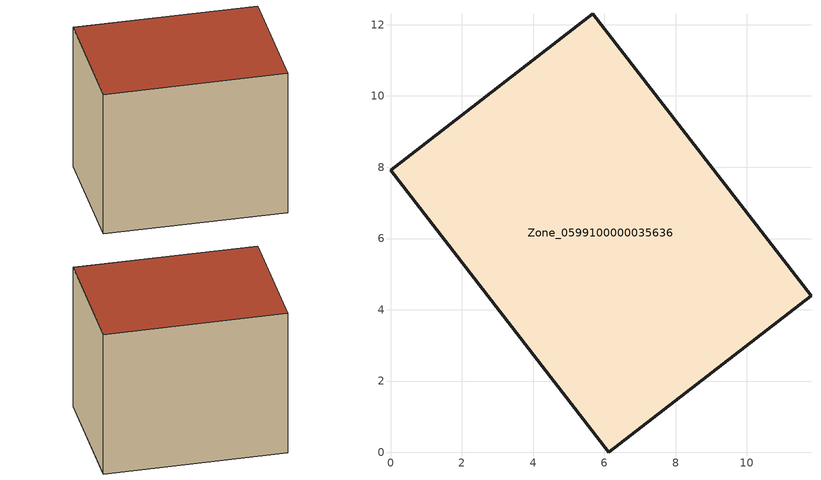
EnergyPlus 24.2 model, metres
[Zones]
Zone_0599100000035636
 floor ground (C_G): 0,7.91 5.68,12.31 11.8,4.4 6.12,0 z0
 wall outside (C_F): 5.68,12.31 0,7.91 6.12,0 11.8,4.4 5.68,12.31 z0:8.54
 roof outside (C_R): 6.12,0 11.8,4.4 5.68,12.31 0,7.91 z8.54
[BUILDING]
Pand.0599100000035636: North Axis=0; Terrain=City; Loads Convergence Tolerance Value=0.04; Temperature Convergence Tolerance Value=0.4; Solar Distribution=FullExterior; Maximum Number of Warmup Days=25; Minimum Number of Warmup Days=1
[Site:Location]
Rotterdam.The.Hague.AP_ZH_NLD Design_Conditions: Latitude=51.96; Longitude=4.45; Time Zone=1; Elevation=-4.5
[SITE:GROUNDTEMPERATURE:BUILDINGSURFACE]
18, 18, 18, 18, 18, 18, 18, 18, 18, 18, 18, 18
[MATERIAL] Thermal Absorptance=0.9; Solar Absorptance=0.7; Visible Absorptance=0.7
Name | Roughness | Thickness | Conductivity | Density | Specific Heat
G.D.1965-1974 | MediumSmooth | 0.15 | 0.882353 | 540 | 1210
F.D.1965-1974 | Rough | 0.3 | 0.697674 | 1920 | 840
R.D.1965-1974 | MediumRough | 0.2 | 0.232558 | 1500 | 1000
[CONSTRUCTION]
C_G: G.D.1965-1974
C_F: F.D.1965-1974
C_R: R.D.1965-1974
[ZONE]
Zone_0599100000035636: Type=1; Multiplier=1; Ceiling Height=Autocalculate; Volume=Autocalculate; Floor Area=autocalculate; Part of Total Floor Area=Yes
[ZONEINFILTRATION:DESIGNFLOWRATE]
Infil_Zone_0599100000035636: Zone or ZoneList or Space or SpaceList=Zone_0599100000035636; Schedule=AlwaysOn; Design Flow Rate Calculation Method=Flow/Area; Flow Rate per Floor Area=0.0042; Constant Term Coefficient=1; Temperature Term Coefficient=0; Velocity Term Coefficient=0; Velocity Squared Term Coefficient=0
[HVACTEMPLATE:ZONE:IDEALLOADSAIRSYSTEM]
Zone_0599100000035636: Maximum Heating Supply Air Temperature=50; Minimum Cooling Supply Air Temperature=13; Maximum Heating Supply Air Humidity Ratio=0.0156; Minimum Cooling Supply Air Humidity Ratio=0.0077; Heating Limit=NoLimit; Cooling Limit=NoLimit; Dehumidification Control Type=ConstantSensibleHeatRatio; Cooling Sensible Heat Ratio=0.7; Dehumidification Setpoint=60; Humidification Control Type=None; Humidification Setpoint=30; Outdoor Air Method=None; Outdoor Air Flow Rate per Person=0.00944; Outdoor Air Flow Rate per Zone Floor Area=0; Outdoor Air Flow Rate per Zone=0; Demand Controlled Ventilation Type=None; Outdoor Air Economizer Type=NoEconomizer; Heat Recovery Type=None; Sensible Heat Recovery Effectiveness=0.7; Latent Heat Recovery Effectiveness=0.65
[ZONECONTROL:THERMOSTAT]
ThermostatControl_Zone_0599100000035636: Zone or ZoneList=Zone_0599100000035636; Control Type Schedule=DualSetpointControlType; Control 1=Thermostat_Zone_0599100000035636; Temperature Difference Between Cutout And Setpoint=0
[THERMOSTATSETPOINT:DUALSETPOINT]
Thermostat_Zone_0599100000035636: Heating Setpoint Temperature Schedule=HeatingSetpoint_Zone_0599100000035636; Cooling Setpoint Temperature Schedule=CoolingSetpoint_Zone_0599100000035636
[SCHEDULE:COMPACT]
HeatingSetpoint_Zone_0599100000035636: Through: 12/31, For: AllDays, Until: 24:00, 21
CoolingSetpoint_Zone_0599100000035636: Through: 12/31, For: AllDays, Until: 24:00, 24
DualSetpointControlType: Through: 12/31, For: AllDays, Until: 24:00, 4
AlwaysOn: Through: 12/31, For: AllDays, Until: 24:00, 1
